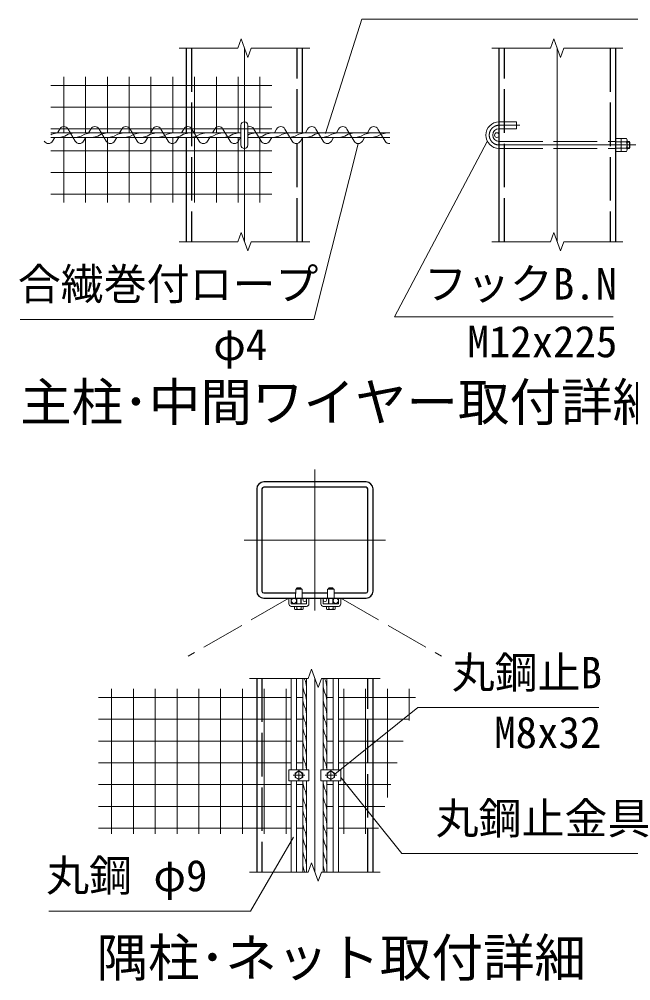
# Model space of a CAD drawing. Units: millimetres, scale not verified. Extents: x -18900 to 18900, y -13365 to 13365.
# Drawn here: x 12230 to 16438, y 1006 to 7629 of the extents above; entities that cross this region are included whole.
import ezdxf
from ezdxf.enums import TextEntityAlignment as Align

# ---------------------------------------------------------------- set-up
doc = ezdxf.new("R2010")
doc.units = ezdxf.units.MM
doc.header["$LTSCALE"] = 50
doc.linetypes.add('DASHED', pattern=[7.5, 6, -1.5])
doc.linetypes.add('USER1', pattern=[50.8, 31.75, -6.35, 6.35, -6.35])
for name, color, linetype, lineweight in [('0-0_D-TTL-TXT', 7, 'Continuous', 13), ('0-1_D-STR1', 1, 'Continuous', 25), ('0-2_D-BMK', 2, 'USER1', 13), ('0-3_D-STR3', 3, 'Continuous', 13), ('0-4_D-STR-DIM', 7, 'Continuous', 13), ('0-A_D-STR-TXT', 7, 'Continuous', 13), ('0-B_D-STR2', 7, 'Continuous', 13)]:
    doc.layers.add(name, color=color, linetype=linetype, lineweight=lineweight)
doc.styles.add('ＭＳ ゴシック', font='')
doc.styles.get('ＭＳ ゴシック').set_extended_font_data('MS Gothic')

msp = doc.modelspace()

# ---------------------------------------------------------------- linework, layer by layer
at = {"layer": '0-1_D-STR1'}
for p, q in [((13379.19, 7429.41), (13379.19, 6846.74)), ((14179.19, 6846.74), (14179.19, 7429.41)), ((15531.91, 6096.08), (15531.91, 7429.41)), ((16331.91, 7429.41), (16331.91, 6096.08)), ((13379.19, 6814.74), (13379.19, 6096.08)), ((14179.19, 6096.08), (14179.19, 6814.74)), ((14615.9, 4441.85), (13911.9, 4441.85)), ((13863.9, 4393.85), (13863.9, 3689.85)), ((13899.9, 4393.85), (13899.9, 3689.85)), ((14615.9, 4405.85), (13911.9, 4405.85)), ((14627.9, 3689.85), (14627.9, 4393.85)), ((14663.9, 3689.85), (14663.9, 4393.85)), ((13911.9, 3677.85), (14131.73, 3677.85)), ((14176.07, 3677.85), (14351.73, 3677.85)), ((14396.07, 3677.85), (14615.9, 3677.85)), ((13911.9, 3641.85), (14615.9, 3641.85)), ((13863.9, 3088.64), (13863.9, 1755.31)), ((14663.9, 1755.31), (14663.9, 3088.64))]:
    msp.add_line(p, q, dxfattribs=at)
at = {"layer": '0-1_D-STR1', "linetype": 'DASHED'}
for p, q in [((13415.19, 7429.41), (13415.19, 6096.08)), ((14143.19, 6096.08), (14143.19, 7429.41)), ((15567.91, 6096.08), (15567.91, 7429.41)), ((16295.91, 7429.41), (16295.91, 6096.08)), ((13899.9, 3088.64), (13899.9, 1755.31)), ((14627.9, 1755.31), (14627.9, 3088.64))]:
    msp.add_line(p, q, dxfattribs=at)
at = {"layer": '0-1_D-STR1'}
for centre, radius, start, end in [((13911.9, 4393.85), 48, 90, 180), ((14615.9, 4393.85), 48, 0, 90), ((13911.9, 4393.85), 12, 90, 180), ((14615.9, 4393.85), 12, 0, 90), ((13911.9, 3689.85), 48, 180, 270), ((13911.9, 3689.85), 12, 180, 270), ((14615.9, 3689.85), 48, 270, 0), ((14615.9, 3689.85), 12, 270, 0)]:
    msp.add_arc(centre, radius, start, end, dxfattribs=at)
at = {"layer": '0-2_D-BMK'}
for p, q in [((13779.19, 6096.08), (13779.19, 7429.41)), ((15931.91, 6096.08), (15931.91, 7429.41)), ((15673.82, 6898.74), (15531.91, 6898.74)), ((15531.91, 6762.74), (16471.91, 6762.74)), ((14263.9, 4527.35), (14263.9, 3556.36)), ((13778.41, 4041.85), (14749.4, 4041.85)), ((14263.9, 1755.31), (14263.9, 3088.64)), ((14153.9, 2381.97), (14153.9, 2461.97)), ((14373.9, 2381.97), (14373.9, 2461.97)), ((14113.9, 2421.97), (14193.9, 2421.97)), ((14413.9, 2421.97), (14333.9, 2421.97))]:
    msp.add_line(p, q, dxfattribs=at)
msp.add_arc((15531.91, 6830.74), 68, 90, 270, dxfattribs=at)
at = {"layer": '0-3_D-STR3'}
for p, q in [((13755.19, 6898.74), (13755.19, 6762.74)), ((13803.19, 6898.74), (13803.19, 6762.74)), ((12445.86, 6846.74), (13755.19, 6846.74)), ((13803.19, 6846.74), (14779.19, 6846.74)), ((12445.86, 6814.74), (13755.19, 6814.74)), ((13803.19, 6814.74), (14779.19, 6814.74)), ((16331.91, 6806.54), (16331.91, 6718.94)), ((16331.91, 6806.54), (16368.71, 6806.54)), ((16331.91, 6784.64), (16368.71, 6784.64)), ((16371.91, 6806.54), (16371.91, 6718.94)), ((16371.91, 6806.54), (16408.71, 6806.54)), ((16371.91, 6797.21), (16371.91, 6728.28)), ((16371.91, 6784.64), (16408.71, 6784.64)), ((16411.91, 6797.21), (16411.91, 6728.28)), ((16411.91, 6786.74), (16428.12, 6786.74)), ((16411.91, 6782.96), (16431.91, 6782.96)), ((16431.91, 6782.96), (16428.12, 6786.74)), ((16428.12, 6786.74), (16428.12, 6738.74)), ((16431.91, 6782.96), (16431.91, 6742.53)), ((16331.91, 6740.84), (16368.71, 6740.84)), ((16331.91, 6718.94), (16368.71, 6718.94)), ((16371.91, 6740.84), (16408.71, 6740.84)), ((16371.91, 6718.94), (16408.71, 6718.94)), ((16411.91, 6738.74), (16428.12, 6738.74)), ((14137.9, 3708.25), (14142.7, 3713.05)), ((14140.9, 3704.65), (14140.9, 3711.25)), ((14142.7, 3713.05), (14165.1, 3713.05)), ((14169.9, 3708.25), (14165.1, 3713.05)), ((14166.9, 3704.65), (14166.9, 3711.25)), ((14357.9, 3708.25), (14362.7, 3713.05)), ((14360.9, 3704.65), (14360.9, 3711.25)), ((14362.7, 3713.05), (14385.1, 3713.05)), ((14389.9, 3708.25), (14385.1, 3713.05)), ((14386.9, 3704.65), (14386.9, 3711.25)), ((14131.5, 3641.85), (14131.9, 3704.65)), ((14175.9, 3704.65), (14131.9, 3704.65)), ((14137.9, 3708.25), (14169.9, 3708.25)), ((14137.9, 3704.65), (14137.9, 3708.25)), ((14169.9, 3704.65), (14169.9, 3708.25)), ((14175.9, 3704.65), (14176.3, 3641.85)), ((14351.5, 3641.85), (14351.9, 3704.65)), ((14395.9, 3704.65), (14351.9, 3704.65)), ((14357.9, 3708.25), (14389.9, 3708.25)), ((14357.9, 3704.65), (14357.9, 3708.25)), ((14389.9, 3704.65), (14389.9, 3708.25)), ((14395.9, 3704.65), (14396.3, 3641.85)), ((14085.1, 3641.85), (14101.9, 3641.85)), ((14085.1, 3601.85), (14085.1, 3641.85)), ((14101.9, 3603.85), (14101.9, 3641.85)), ((14101.9, 3585.05), (14205.9, 3585.05)), ((14103.9, 3601.85), (14203.9, 3601.85)), ((14123.88, 3585.05), (14123.88, 3566.64)), ((14123.88, 3585.05), (14183.93, 3585.05)), ((14137.9, 3601.85), (14137.9, 3641.85)), ((14138.89, 3585.05), (14138.89, 3566.64)), ((14140.9, 3601.85), (14140.9, 3641.85)), ((14166.9, 3601.85), (14166.9, 3641.85)), ((14168.91, 3585.05), (14168.91, 3566.64)), ((14169.9, 3601.85), (14169.9, 3641.85)), ((14183.93, 3585.05), (14183.93, 3566.64)), ((14205.9, 3603.85), (14205.9, 3641.85)), ((14205.9, 3641.85), (14222.7, 3641.85)), ((14222.7, 3601.85), (14222.7, 3641.85)), ((14305.1, 3641.85), (14321.9, 3641.85)), ((14305.1, 3601.85), (14305.1, 3641.85)), ((14321.9, 3603.85), (14321.9, 3641.85)), ((14321.9, 3585.05), (14425.9, 3585.05)), ((14323.9, 3601.85), (14423.9, 3601.85)), ((14343.88, 3585.05), (14343.88, 3566.64)), ((14343.88, 3585.05), (14403.93, 3585.05)), ((14357.9, 3601.85), (14357.9, 3641.85)), ((14358.89, 3585.05), (14358.89, 3566.64)), ((14360.9, 3601.85), (14360.9, 3641.85)), ((14386.9, 3601.85), (14386.9, 3641.85)), ((14388.91, 3585.05), (14388.91, 3566.64)), ((14389.9, 3601.85), (14389.9, 3641.85)), ((14403.93, 3585.05), (14403.93, 3566.64)), ((14425.9, 3603.85), (14425.9, 3641.85)), ((14425.9, 3641.85), (14442.7, 3641.85)), ((14442.7, 3601.85), (14442.7, 3641.85)), ((14128.7, 3563.85), (14123.88, 3566.64)), ((14128.7, 3563.85), (14179.1, 3563.85)), ((14179.1, 3563.85), (14183.93, 3566.64)), ((14348.7, 3563.85), (14343.88, 3566.64)), ((14348.7, 3563.85), (14399.1, 3563.85)), ((14399.1, 3563.85), (14403.93, 3566.64)), ((14101.9, 2459.97), (14101.9, 3088.64)), ((14137.9, 2459.97), (14137.9, 3088.64)), ((14181.9, 2459.97), (14181.9, 3088.64)), ((14205.9, 2459.97), (14205.9, 3088.64)), ((14321.9, 2459.97), (14321.9, 3088.64)), ((14345.9, 2459.97), (14345.9, 3088.64)), ((14389.9, 2459.97), (14389.9, 3088.64)), ((14425.9, 2459.97), (14425.9, 3088.64)), ((14085.1, 2459.97), (14222.7, 2459.97)), ((14085.1, 2459.97), (14085.1, 2383.97)), ((14127.9, 2436.98), (14153.9, 2452)), ((14153.9, 2452), (14179.9, 2436.98)), ((14222.7, 2459.97), (14222.7, 2383.97)), ((14442.7, 2459.97), (14305.1, 2459.97)), ((14305.1, 2459.97), (14305.1, 2383.97)), ((14373.9, 2452), (14347.9, 2436.98)), ((14399.9, 2436.98), (14373.9, 2452)), ((14442.7, 2459.97), (14442.7, 2383.97)), ((14127.9, 2406.96), (14127.9, 2436.98)), ((14153.9, 2391.95), (14127.9, 2406.96)), ((14179.9, 2406.96), (14153.9, 2391.95)), ((14179.9, 2436.98), (14179.9, 2406.96)), ((14347.9, 2436.98), (14347.9, 2406.96)), ((14347.9, 2406.96), (14373.9, 2391.95)), ((14373.9, 2391.95), (14399.9, 2406.96)), ((14399.9, 2406.96), (14399.9, 2436.98)), ((14085.1, 2383.97), (14222.7, 2383.97)), ((14101.9, 1755.31), (14101.9, 2383.97)), ((14137.9, 1755.31), (14137.9, 2383.97)), ((14181.9, 1755.31), (14181.9, 2383.97)), ((14205.9, 1755.31), (14205.9, 2383.97)), ((14442.7, 2383.97), (14305.1, 2383.97)), ((14321.9, 1755.31), (14321.9, 2383.97)), ((14345.9, 1755.31), (14345.9, 2383.97)), ((14389.9, 1755.31), (14389.9, 2383.97)), ((14425.9, 1755.31), (14425.9, 2383.97))]:
    msp.add_line(p, q, dxfattribs=at)
at = {"layer": '0-3_D-STR3', "linetype": 'DASHED'}
for p, q in [((15531.91, 6922.74), (15651.91, 6922.74)), ((15651.91, 6922.74), (15651.91, 6874.74)), ((15531.91, 6874.74), (15651.91, 6874.74)), ((15531.91, 6786.74), (16331.91, 6786.74)), ((15531.91, 6738.74), (16331.91, 6738.74))]:
    msp.add_line(p, q, dxfattribs=at)
at = {"layer": '0-3_D-STR3', "color": 4}
for p, q in [((12508.49, 6872.74), (12493.1, 6846.74)), ((12565.35, 6872.74), (12615.1, 6788.74)), ((12721.7, 6872.74), (12706.3, 6846.74)), ((12778.56, 6872.74), (12828.3, 6788.74)), ((12934.91, 6872.74), (12919.51, 6846.74)), ((12991.77, 6872.74), (13041.51, 6788.74)), ((13148.11, 6872.74), (13132.71, 6846.74)), ((13204.97, 6872.74), (13254.71, 6788.74)), ((13361.32, 6872.74), (13345.92, 6846.74)), ((13418.18, 6872.74), (13467.92, 6788.74)), ((13574.52, 6872.74), (13559.13, 6846.74)), ((13631.38, 6872.74), (13681.13, 6788.74)), ((13844.59, 6872.74), (13894.33, 6788.74)), ((14000.93, 6872.74), (13985.54, 6846.74)), ((14057.79, 6872.74), (14107.54, 6788.74)), ((14214.14, 6872.74), (14198.74, 6846.74)), ((14271, 6872.74), (14320.74, 6788.74)), ((14427.35, 6872.74), (14411.95, 6846.74)), ((14484.21, 6872.74), (14533.95, 6788.74)), ((14640.55, 6872.74), (14625.15, 6846.74)), ((14697.41, 6872.74), (14747.15, 6788.74)), ((12474.15, 6814.74), (12458.75, 6788.74)), ((12687.35, 6814.74), (12671.96, 6788.74)), ((12900.56, 6814.74), (12885.16, 6788.74)), ((13113.77, 6814.74), (13098.37, 6788.74)), ((13326.97, 6814.74), (13311.57, 6788.74)), ((13540.18, 6814.74), (13524.78, 6788.74)), ((13755.19, 6817.8), (13737.01, 6787.09)), ((13966.59, 6814.74), (13951.19, 6788.74)), ((14179.79, 6814.74), (14164.4, 6788.74)), ((14393, 6814.74), (14377.6, 6788.74)), ((14606.2, 6814.74), (14590.81, 6788.74))]:
    msp.add_line(p, q, dxfattribs=at)
at = {"layer": '0-3_D-STR3'}
for points in [[(12493.86, 6846.74), (12453.85, 6837.49), (12445.86, 6832.88)], [(12607.18, 6846.74), (12567.17, 6837.49), (12542.63, 6823.33), (12505.82, 6814.74)], [(12720.51, 6846.74), (12680.49, 6837.49), (12655.96, 6823.33), (12619.14, 6814.74)], [(12833.83, 6846.74), (12793.82, 6837.49), (12769.28, 6823.33), (12732.46, 6814.74)], [(12947.15, 6846.74), (12907.14, 6837.49), (12882.6, 6823.33), (12845.79, 6814.74)], [(13060.47, 6846.74), (13020.46, 6837.49), (12995.92, 6823.33), (12959.11, 6814.74)], [(13173.79, 6846.74), (13133.78, 6837.49), (13109.25, 6823.33), (13072.43, 6814.74)], [(13287.12, 6846.74), (13247.1, 6837.49), (13222.57, 6823.33), (13185.75, 6814.74)], [(13400.44, 6846.74), (13360.43, 6837.49), (13335.89, 6823.33), (13299.08, 6814.74)], [(13513.76, 6846.74), (13473.75, 6837.49), (13449.21, 6823.33), (13412.4, 6814.74)], [(13627.08, 6846.74), (13587.07, 6837.49), (13562.54, 6823.33), (13525.72, 6814.74)], [(13740.41, 6846.74), (13700.39, 6837.49), (13675.86, 6823.33), (13639.04, 6814.74)], [(13853.73, 6846.74), (13813.72, 6837.49), (13803.19, 6831.42)], [(13967.05, 6846.74), (13927.04, 6837.49), (13902.5, 6823.33), (13865.69, 6814.74)], [(14080.37, 6846.74), (14040.36, 6837.49), (14015.82, 6823.33), (13979.01, 6814.74)], [(14193.7, 6846.74), (14153.68, 6837.49), (14129.15, 6823.33), (14092.33, 6814.74)], [(14307.02, 6846.74), (14267.01, 6837.49), (14242.47, 6823.33), (14205.65, 6814.74)], [(14420.34, 6846.74), (14380.33, 6837.49), (14355.79, 6823.33), (14318.98, 6814.74)], [(14533.66, 6846.74), (14493.65, 6837.49), (14469.11, 6823.33), (14432.3, 6814.74)], [(14646.98, 6846.74), (14606.97, 6837.49), (14582.44, 6823.33), (14545.62, 6814.74)], [(14760.31, 6846.74), (14720.29, 6837.49), (14695.76, 6823.33), (14658.94, 6814.74)], [(16411.91, 6742.53), (16431.91, 6742.53), (16428.12, 6738.74)], [(14189.28, 3088.64), (14189.53, 3087.4), (14199.61, 3069.74), (14205.9, 3033.3)], [(14329.28, 3088.64), (14329.53, 3087.4), (14339.61, 3069.74), (14345.9, 3033.3)], [(14181.9, 3030.78), (14189.53, 2992.83), (14199.61, 2975.17), (14205.9, 2938.73)], [(14321.9, 3030.78), (14329.53, 2992.83), (14339.61, 2975.17), (14345.9, 2938.73)], [(14181.9, 2936.2), (14189.53, 2898.26), (14199.61, 2880.59), (14205.9, 2844.16)], [(14321.9, 2936.2), (14329.53, 2898.26), (14339.61, 2880.59), (14345.9, 2844.16)], [(14181.9, 2841.63), (14189.53, 2803.69), (14199.61, 2786.02), (14205.9, 2749.59)], [(14321.9, 2841.63), (14329.53, 2803.69), (14339.61, 2786.02), (14345.9, 2749.59)], [(14181.9, 2747.06), (14189.53, 2709.11), (14199.61, 2691.45), (14205.9, 2655.02)], [(14321.9, 2747.06), (14329.53, 2709.11), (14339.61, 2691.45), (14345.9, 2655.02)], [(14181.9, 2652.49), (14189.53, 2614.54), (14199.61, 2596.88), (14205.9, 2560.44)], [(14321.9, 2652.49), (14329.53, 2614.54), (14339.61, 2596.88), (14345.9, 2560.44)], [(14181.9, 2557.92), (14189.53, 2519.97), (14199.61, 2502.31), (14205.9, 2465.87)], [(14321.9, 2557.92), (14329.53, 2519.97), (14339.61, 2502.31), (14345.9, 2465.87)], [(14181.9, 2368.77), (14189.53, 2330.83), (14199.61, 2313.16), (14205.9, 2276.73)], [(14321.9, 2368.77), (14329.53, 2330.83), (14339.61, 2313.16), (14345.9, 2276.73)], [(14181.9, 2274.2), (14189.53, 2236.26), (14199.61, 2218.59), (14205.9, 2182.16)], [(14321.9, 2274.2), (14329.53, 2236.26), (14339.61, 2218.59), (14345.9, 2182.16)], [(14181.9, 2179.63), (14189.53, 2141.68), (14199.61, 2124.02), (14205.9, 2087.59)], [(14321.9, 2179.63), (14329.53, 2141.68), (14339.61, 2124.02), (14345.9, 2087.59)], [(14181.9, 2085.06), (14189.53, 2047.11), (14199.61, 2029.45), (14205.9, 1993.01)], [(14321.9, 2085.06), (14329.53, 2047.11), (14339.61, 2029.45), (14345.9, 1993.01)], [(14181.9, 1990.49), (14189.53, 1952.54), (14199.61, 1934.88), (14205.9, 1898.44)], [(14321.9, 1990.49), (14329.53, 1952.54), (14339.61, 1934.88), (14345.9, 1898.44)], [(14181.9, 1895.92), (14189.53, 1857.97), (14199.61, 1840.31), (14205.9, 1803.87)], [(14321.9, 1895.92), (14329.53, 1857.97), (14339.61, 1840.31), (14345.9, 1803.87)], [(14181.9, 1801.34), (14189.53, 1763.4), (14194.15, 1755.31)], [(14321.9, 1801.34), (14329.53, 1763.4), (14334.15, 1755.31)]]:
    msp.add_lwpolyline(points, dxfattribs=at)
for centre, radius in [((15515.91, 6830.74), 16), ((14119.9, 3623.85), 18), ((14193.9, 3629.85), 12), ((14333.9, 3629.85), 12), ((14407.9, 3623.85), 18), ((14153.9, 2421.97), 25), ((14373.9, 2421.97), 25)]:
    msp.add_circle(centre, radius, dxfattribs=at)
at = {"layer": '0-3_D-STR3', "color": 4}
for centre, start, end in [((12536.92, 6857.03), 28.93798, 151.06202), ((12750.13, 6857.03), 28.93798, 151.06202), ((12963.34, 6857.03), 28.93798, 151.06202), ((13176.54, 6857.03), 28.93798, 151.06202), ((13389.75, 6857.03), 28.93798, 151.06202), ((13602.95, 6857.03), 28.93798, 151.06202), ((13816.16, 6857.03), 28.93798, 113.52174), ((14029.36, 6857.03), 28.93798, 151.06202), ((14242.57, 6857.03), 28.93798, 151.06202), ((14455.78, 6857.03), 28.93798, 151.06202), ((14668.98, 6857.03), 28.93798, 151.06202), ((12430.32, 6804.46), 208.93798, 331.06202), ((12643.53, 6804.46), 208.93798, 331.06202), ((12856.73, 6804.46), 208.93798, 331.06202), ((13069.94, 6804.46), 208.93798, 331.06202), ((13283.14, 6804.46), 208.93798, 331.06202), ((13496.35, 6804.46), 208.93798, 331.06202), ((13709.56, 6804.46), 208.93798, 331.06202), ((13922.76, 6804.46), 208.93798, 331.06202), ((14135.97, 6804.46), 208.93798, 331.06202), ((14349.17, 6804.46), 208.93798, 331.06202), ((14562.38, 6804.46), 208.93798, 331.06202), ((14775.58, 6804.46), 208.93798, 276.37941)]:
    msp.add_arc(centre, 32.49, start, end, dxfattribs=at)
at = {"layer": '0-3_D-STR3'}
for centre, radius, start, end in [((13779.19, 6898.74), 24, 0, 180), ((15531.91, 6830.74), 92, 90, 270), ((15531.91, 6830.74), 44, 90, 270), ((13779.19, 6762.74), 24, 180, 0), ((16351.98, 6795.59), 19.99, 326.78843, 33.21157), ((16295.37, 6762.74), 76.54, 343.37369, 16.62631), ((16335.37, 6762.74), 76.54, 343.37369, 16.62631), ((16391.99, 6795.59), 19.99, 326.78843, 33.21157), ((16351.98, 6729.89), 19.99, 326.78843, 33.21157), ((16391.99, 6729.89), 19.99, 326.78843, 33.21157), ((14101.9, 3601.85), 16.8, 180, 270), ((14103.9, 3603.85), 2, 180, 270), ((14103.9, 3603.85), 2, 180, 270), ((14203.9, 3603.85), 2, 270, 0), ((14205.9, 3601.85), 16.8, 270, 0), ((14321.9, 3601.85), 16.8, 180, 270), ((14323.9, 3603.85), 2, 180, 270), ((14323.9, 3603.85), 2, 180, 270), ((14423.9, 3603.85), 2, 270, 0), ((14425.9, 3601.85), 16.8, 270, 0), ((14131.39, 3577.61), 13.29, 235.61585, 304.38415), ((14153.9, 3613.99), 49.68, 252.4121, 287.5879), ((14176.42, 3577.61), 13.29, 235.61585, 304.38415), ((14351.39, 3577.61), 13.29, 235.61585, 304.38415), ((14373.9, 3613.99), 49.68, 252.4121, 287.5879), ((14396.42, 3577.61), 13.29, 235.61585, 304.38415)]:
    msp.add_arc(centre, radius, start, end, dxfattribs=at)
at = {"layer": '0-4_D-STR-DIM'}
for p, q in [((13756.11, 7492.84), (13733.02, 7429.41)), ((13802.28, 7365.98), (13756.11, 7492.84)), ((15908.82, 7492.84), (15885.74, 7429.41)), ((15955, 7365.98), (15908.82, 7492.84)), ((13329.19, 7429.41), (13733.02, 7429.41)), ((13825.37, 7429.41), (13802.28, 7365.98)), ((13825.37, 7429.41), (14229.19, 7429.41)), ((15481.91, 7429.41), (15885.74, 7429.41)), ((15978.08, 7429.41), (15955, 7365.98)), ((15978.08, 7429.41), (16381.91, 7429.41)), ((13756.11, 6159.51), (13733.02, 6096.08)), ((13802.28, 6032.65), (13756.11, 6159.51)), ((15908.82, 6159.51), (15885.74, 6096.08)), ((15955, 6032.65), (15908.82, 6159.51)), ((13329.19, 6096.08), (13733.02, 6096.08)), ((13825.37, 6096.08), (13802.28, 6032.65)), ((13825.37, 6096.08), (14229.19, 6096.08)), ((15481.91, 6096.08), (15885.74, 6096.08)), ((15978.08, 6096.08), (15955, 6032.65)), ((15978.08, 6096.08), (16381.91, 6096.08)), ((14240.82, 3152.07), (14217.73, 3088.64)), ((14286.99, 3025.21), (14240.82, 3152.07)), ((13813.9, 3088.64), (14217.73, 3088.64)), ((14310.08, 3088.64), (14286.99, 3025.21)), ((14310.08, 3088.64), (14713.9, 3088.64)), ((14240.82, 1818.74), (14217.73, 1755.31)), ((14286.99, 1691.88), (14240.82, 1818.74)), ((13813.9, 1755.31), (14217.73, 1755.31)), ((14310.08, 1755.31), (14286.99, 1691.88)), ((14310.08, 1755.31), (14713.9, 1755.31))]:
    msp.add_line(p, q, dxfattribs=at)
at = {"layer": '0-A_D-STR-TXT'}
for points in [[(16590.27, 7628.86), (14586.24, 7628.86), (14337.39, 6842.25)], [(12236.73, 5559.92), (14255.6, 5559.92), (14561.89, 6770.04)], [(16316.24, 5579.63), (14812.46, 5579.63), (15449.44, 6786.35)], [(16218.79, 2887.64), (14973.13, 2887.64), (14401.46, 2429.82)], [(16539.88, 1883.11), (14862.5, 1883.11), (14443.95, 2405.14)], [(12434.35, 1484.99), (13820.49, 1484.99), (14117.91, 1995.45)]]:
    msp.add_lwpolyline(points, dxfattribs=at)
at = {"layer": '0-B_D-STR2'}
for p, q in [((12536.21, 6846.74), (12536.21, 7232.83)), ((12686.21, 6846.74), (12686.21, 7232.83)), ((12836.21, 6846.74), (12836.21, 7232.83)), ((12986.21, 6846.74), (12986.21, 7232.83)), ((13136.21, 6846.74), (13136.21, 7232.83)), ((13286.21, 6846.74), (13286.21, 7232.83)), ((13436.21, 6846.74), (13436.21, 7232.83)), ((13586.21, 6846.74), (13586.21, 7232.83)), ((13736.21, 6846.74), (13736.21, 7232.83)), ((13886.21, 6846.74), (13886.21, 7232.83)), ((12445.86, 7173.18), (13967.91, 7173.18)), ((12445.86, 7023.18), (13967.91, 7023.18)), ((12445.86, 6873.18), (13967.91, 6873.18)), ((12536.21, 6367.5), (12536.21, 6814.74)), ((12686.21, 6367.5), (12686.21, 6814.74)), ((12836.21, 6367.5), (12836.21, 6814.74)), ((12986.21, 6367.5), (12986.21, 6814.74)), ((13136.21, 6367.5), (13136.21, 6814.74)), ((13286.21, 6367.5), (13286.21, 6814.74)), ((13436.21, 6367.5), (13436.21, 6814.74)), ((13586.21, 6367.5), (13586.21, 6814.74)), ((13736.21, 6367.5), (13736.21, 6814.74)), ((13886.21, 6367.5), (13886.21, 6814.74)), ((12445.86, 6723.18), (13967.91, 6723.18)), ((12445.86, 6573.18), (13967.91, 6573.18)), ((12445.86, 6423.18), (13967.91, 6423.18)), ((12865.26, 2018.23), (12865.26, 3016.89)), ((13015.26, 2018.23), (13015.26, 3016.89)), ((13165.26, 2018.23), (13165.26, 3016.89)), ((13315.26, 2018.23), (13315.26, 3016.89)), ((13465.26, 2018.23), (13465.26, 3016.89)), ((13615.26, 2018.23), (13615.26, 3016.89)), ((13765.26, 2018.23), (13765.26, 3016.89)), ((13915.26, 2018.23), (13915.26, 3016.89)), ((14065.26, 2018.23), (14065.26, 3016.89)), ((14462.54, 2018.23), (14462.54, 3016.89)), ((14612.54, 2018.23), (14612.54, 3016.89)), ((14762.54, 2269.6), (14762.54, 3016.89)), ((14912.54, 2799.95), (14912.54, 3016.89)), ((12774.92, 2957.24), (14101.9, 2957.24)), ((14137.9, 2957.24), (14181.9, 2957.24)), ((14389.9, 2957.24), (14345.9, 2957.24)), ((14957.03, 2957.24), (14425.9, 2957.24)), ((12774.92, 2807.24), (14101.9, 2807.24)), ((14137.9, 2807.24), (14181.9, 2807.24)), ((14389.9, 2807.24), (14345.9, 2807.24)), ((14914.6, 2807.24), (14425.9, 2807.24)), ((12774.92, 2657.24), (14101.9, 2657.24)), ((14137.9, 2657.24), (14181.9, 2657.24)), ((14389.9, 2657.24), (14345.9, 2657.24)), ((14872.18, 2657.24), (14425.9, 2657.24)), ((12774.92, 2507.24), (14101.9, 2507.24)), ((14137.9, 2507.24), (14181.9, 2507.24)), ((14389.9, 2507.24), (14345.9, 2507.24)), ((14829.75, 2507.24), (14425.9, 2507.24)), ((12774.92, 2357.24), (14101.9, 2357.24)), ((14137.9, 2357.24), (14181.9, 2357.24)), ((14389.9, 2357.24), (14345.9, 2357.24)), ((14787.33, 2357.24), (14425.9, 2357.24)), ((12774.92, 2207.24), (14101.9, 2207.24)), ((14137.9, 2207.24), (14181.9, 2207.24)), ((14389.9, 2207.24), (14345.9, 2207.24)), ((14744.9, 2207.24), (14425.9, 2207.24)), ((12774.92, 2057.24), (14101.9, 2057.24)), ((14137.9, 2057.24), (14181.9, 2057.24)), ((14389.9, 2057.24), (14345.9, 2057.24)), ((14702.48, 2057.24), (14425.9, 2057.24))]:
    msp.add_line(p, q, dxfattribs=at)
at = {"layer": '0-B_D-STR2', "linetype": 'DASHED'}
for p, q in [((14085.1, 3641.85), (13392.28, 3241.85)), ((14442.7, 3641.85), (15135.52, 3241.85))]:
    msp.add_line(p, q, dxfattribs=at)

# ---------------------------------------------------------------- texts
at = {"layer": '0-0_D-TTL-TXT', "style": 'ＭＳ ゴシック'}
for s, p in [('主柱･中間ワイヤー取付詳細', (12235.03, 4783.88)), ('隅柱･ネット取付詳細', (12761.33, 957.5))]:
    msp.add_text(s, height=259.9, dxfattribs=at).set_placement(p, align=Align.BOTTOM_LEFT)
at = {"layer": '0-A_D-STR-TXT', "style": 'ＭＳ ゴシック'}
for s, p in [('合繊巻付ロープ', (12219.59, 5631.97)), ('フックB.N', (15015.35, 5633.41)), ('M12x225', (15314.16, 5235.8)), ('φ4', (13565.03, 5216.09)), ('丸鋼止B', (15205.72, 2955.69)), ('M8x32', (15498.11, 2543.81)), ('丸鋼止金具', (15095.08, 1951.74)), ('丸鋼 φ9', (12414.93, 1557.62))]:
    msp.add_text(s, height=216.6, dxfattribs=at).set_placement(p, align=Align.BOTTOM_LEFT)

doc.saveas('drawing.dxf')
